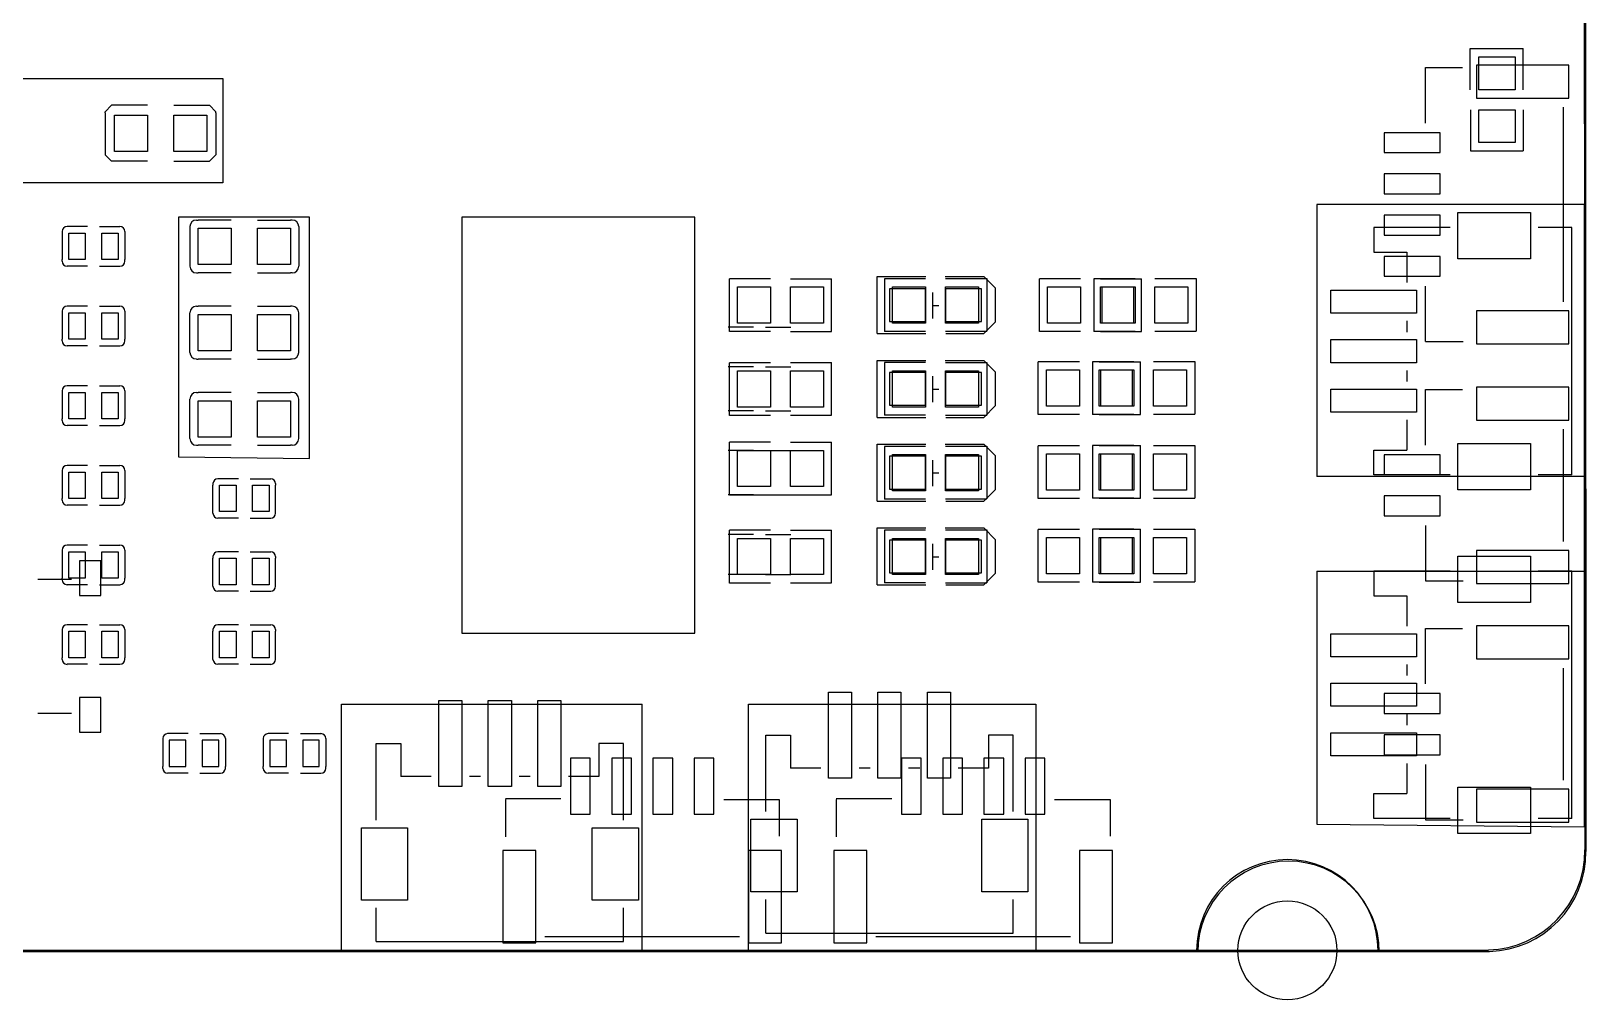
# Model space of a CAD drawing. Extents: x 601 to 4147, y 362 to 2450.
# Drawn here: x 2291 to 4147, y 362 to 1518 of the extents above; entities that cross this region are included whole.
import ezdxf

# ---------------------------------------------------------------- set-up
doc = ezdxf.new("R2010")
doc.units = 0
doc.header["$MEASUREMENT"] = 0
doc.layers.get('0').update_dxf_attribs({"color": 5, "linetype": 'CONTINUOUS'})
doc.layers.add('图层1', color=7, linetype='CONTINUOUS')

msp = doc.modelspace()

# ---------------------------------------------------------------- linework, layer by layer
at = {"color": 0}
for points in [[(4144.5, 2273.6), (4144.5, 2273.6), (4145.5, 541.2)], [(4145.8, 2271.7), (4145.8, 2271.7), (4146.8, 539.3)], [(4030.5, 421.2), (4030.5, 421.2), (720.5, 421.2)], [(4031.8, 419.3), (4031.8, 419.3), (721.8, 419.3)]]:
    msp.add_lwpolyline(points, dxfattribs=at)
for points in [[(4008.8, 1448), (4008.8, 1448), (4008.8, 1497.2)], [(4008.8, 1497.2), (4008.8, 1497.2), (4071.8, 1497.2)], [(4071.8, 1448), (4071.8, 1448), (4071.8, 1497.2)], [(3955.3, 1408.4), (3955.3, 1408.4), (3955.3, 1474.5)], [(3955.3, 1474.5), (3955.3, 1474.5), (3999.4, 1474.5)], [(2379.4, 1420.6), (2379.4, 1421.7), (2387.2, 1429.6)], [(2429.8, 1429.6), (2429.8, 1429.6), (2387.2, 1429.6)], [(2461.3, 1429.6), (2461.3, 1429.6), (2503.8, 1429.6)], [(2511.6, 1420.6), (2511.6, 1421.7), (2503.8, 1429.6)], [(2379.4, 1420.6), (2379.4, 1420.6), (2379.4, 1371.7)], [(2511.6, 1420.6), (2511.6, 1420.6), (2511.6, 1371.7)], [(4009, 1424.3), (4009, 1424.3), (4009, 1375.1)], [(4072, 1424.3), (4072, 1424.3), (4072, 1375.1)], [(4119.5, 1427.3), (4119.5, 1427.3), (4119.5, 1195)], [(4009, 1375.1), (4009, 1375.1), (4072, 1375.1)], [(2379.4, 1371.7), (2379.4, 1370.6), (2387.2, 1362.7)], [(2429.8, 1362.7), (2429.8, 1362.7), (2387.2, 1362.7)], [(2461.3, 1362.7), (2461.3, 1362.7), (2503.8, 1362.7)], [(2511.6, 1371.7), (2511.6, 1370.6), (2503.8, 1362.7)], [(2358.4, 1284.8), (2358.4, 1284.8), (2334, 1284.8)], [(2372.6, 1284.8), (2372.6, 1284.8), (2397, 1284.8)], [(2480.5, 1284.8), (2480.5, 1284.8), (2480.5, 1237.5)], [(2488.4, 1292.6), (2488.4, 1292.6), (2490.4, 1292.6)], [(2529.8, 1292.6), (2529.8, 1292.6), (2490.4, 1292.6)], [(2561.3, 1292.6), (2561.3, 1292.6), (2600.6, 1292.6)], [(2602.6, 1292.6), (2602.6, 1292.6), (2600.6, 1292.6)], [(2610.5, 1284.8), (2610.5, 1284.8), (2610.5, 1237.5)], [(3893.6, 1283.9), (3893.6, 1254.3), (3933, 1254.4)], [(3984.9, 1283.8), (3984.9, 1283.8), (3893.6, 1283.8)], [(4129.9, 1283.8), (4129.9, 1283.8), (4089.8, 1283.8)], [(4129.9, 988.5), (4129.9, 988.5), (4129.9, 1283.8)], [(2328.1, 1278.9), (2328.1, 1278.9), (2328.1, 1276.9)], [(2328.1, 1276.9), (2328.1, 1276.9), (2328.1, 1245.4)], [(2402.9, 1278.9), (2402.9, 1278.9), (2402.9, 1276.9)], [(2402.9, 1276.9), (2402.9, 1276.9), (2402.9, 1245.4)], [(2328.1, 1243.4), (2328.1, 1243.4), (2328.1, 1245.4)], [(2402.9, 1243.4), (2402.9, 1243.4), (2402.9, 1245.4)], [(3933, 1254.4), (3933, 1254.4), (3933, 1218.1)], [(2358.4, 1237.5), (2358.4, 1237.5), (2334, 1237.5)], [(2372.6, 1237.5), (2372.6, 1237.5), (2397, 1237.5)], [(2488.4, 1229.7), (2488.4, 1229.7), (2490.4, 1229.7)], [(2529.8, 1229.7), (2529.8, 1229.7), (2490.4, 1229.7)], [(2561.3, 1229.7), (2561.3, 1229.7), (2600.6, 1229.7)], [(2602.6, 1229.7), (2602.6, 1229.7), (2600.6, 1229.7)], [(3301, 1225.2), (3301, 1225.2), (3359, 1225.2)], [(3301, 1157.2), (3301, 1157.2), (3301, 1225.2)], [(3382, 1225.2), (3382, 1225.2), (3428, 1225.2)], [(3428, 1157.2), (3442, 1171.2), (3442, 1211.2), (3428, 1225.2)], [(3173.7, 1222.4), (3173.7, 1222.4), (3124.5, 1222.4)], [(3124.5, 1159.5), (3124.5, 1159.5), (3124.5, 1222.4)], [(3197.3, 1222.6), (3197.3, 1222.6), (3246.5, 1222.6)], [(3246.5, 1159.7), (3246.5, 1159.7), (3246.5, 1222.6)], [(3309.5, 1222.6), (3309.5, 1222.6), (3309.5, 1159.7)], [(3358.7, 1222.6), (3358.7, 1222.6), (3309.5, 1222.6)], [(3382.3, 1222.8), (3382.3, 1222.8), (3431.6, 1222.8)], [(3431.6, 1222.8), (3431.6, 1222.8), (3431.6, 1159.9)], [(3543.7, 1222.4), (3543.7, 1222.4), (3494.5, 1222.4)], [(3494.5, 1159.5), (3494.5, 1159.5), (3494.5, 1222.4)], [(3559.5, 1222.6), (3559.5, 1222.6), (3559.5, 1159.7)], [(3608.7, 1222.6), (3608.7, 1222.6), (3559.5, 1222.6)], [(3567.3, 1222.6), (3567.3, 1222.6), (3616.5, 1222.6)], [(3616.5, 1159.7), (3616.5, 1159.7), (3616.5, 1222.6)], [(3632.3, 1222.8), (3632.3, 1222.8), (3681.6, 1222.8)], [(3681.6, 1222.8), (3681.6, 1222.8), (3681.6, 1159.9)], [(3954.8, 1213.9), (3954.8, 1213.9), (3954.8, 1147.7)], [(2358.4, 1189.8), (2358.4, 1189.8), (2334, 1189.8)], [(2372.6, 1189.8), (2372.6, 1189.8), (2397, 1189.8)], [(2488.4, 1189.8), (2488.4, 1189.8), (2490.4, 1189.8)], [(2529.8, 1189.8), (2529.8, 1189.8), (2490.4, 1189.8)], [(2561.3, 1189.8), (2561.3, 1189.8), (2600.6, 1189.8)], [(2602.6, 1189.8), (2602.6, 1189.8), (2600.6, 1189.8)], [(3367.5, 1175.2), (3367.5, 1175.2), (3367.5, 1206.2)], [(3367.5, 1190.8), (3367.5, 1190.8), (3374.4, 1190.8)], [(2328.1, 1183.9), (2328.1, 1183.9), (2328.1, 1181.9)], [(2328.1, 1181.9), (2328.1, 1181.9), (2328.1, 1150.4)], [(2402.9, 1183.9), (2402.9, 1183.9), (2402.9, 1181.9)], [(2402.9, 1181.9), (2402.9, 1181.9), (2402.9, 1150.4)], [(2480.5, 1134.7), (2480.5, 1134.7), (2480.5, 1181.9)], [(2610.5, 1134.7), (2610.5, 1134.7), (2610.5, 1181.9)], [(3933, 1172.3), (3933, 1172.3), (3933, 1159)], [(3153.4, 1164.8), (3153.4, 1164.8), (3123.1, 1164.8)], [(3173.7, 1159.5), (3173.7, 1159.5), (3124.5, 1159.5)], [(3167.6, 1164.8), (3167.6, 1164.8), (3197.9, 1164.8)], [(3197.3, 1159.7), (3197.3, 1159.7), (3246.5, 1159.7)], [(3301, 1157.2), (3301, 1157.2), (3359, 1157.2)], [(3358.7, 1159.7), (3358.7, 1159.7), (3309.5, 1159.7)], [(3382.3, 1159.9), (3382.3, 1159.9), (3431.6, 1159.9)], [(3383, 1157.2), (3383, 1157.2), (3428, 1157.2)], [(3543.7, 1159.5), (3543.7, 1159.5), (3494.5, 1159.5)], [(3608.7, 1159.7), (3608.7, 1159.7), (3559.5, 1159.7)], [(3567.3, 1159.7), (3567.3, 1159.7), (3616.5, 1159.7)], [(3632.3, 1159.9), (3632.3, 1159.9), (3681.6, 1159.9)], [(2328.1, 1148.4), (2328.1, 1148.4), (2328.1, 1150.4)], [(2358.4, 1142.5), (2358.4, 1142.5), (2334, 1142.5)], [(2372.6, 1142.5), (2372.6, 1142.5), (2397, 1142.5)], [(2402.9, 1148.4), (2402.9, 1148.4), (2402.9, 1150.4)], [(3955.3, 1147.8), (3955.3, 1147.8), (4000.2, 1147.8)], [(2488.4, 1126.8), (2488.4, 1126.8), (2490.4, 1126.8)], [(2529.8, 1126.8), (2529.8, 1126.8), (2490.4, 1126.8)], [(2561.3, 1126.8), (2561.3, 1126.8), (2600.6, 1126.8)], [(2602.6, 1126.8), (2602.6, 1126.8), (2600.6, 1126.8)], [(3153.4, 1117.5), (3153.4, 1117.5), (3123.1, 1117.5)], [(3173.7, 1122.4), (3173.7, 1122.4), (3124.5, 1122.4)], [(3124.5, 1059.5), (3124.5, 1059.5), (3124.5, 1122.4)], [(3167.6, 1117.5), (3167.6, 1117.5), (3197.9, 1117.5)], [(3197.3, 1122.6), (3197.3, 1122.6), (3246.5, 1122.6)], [(3246.5, 1059.7), (3246.5, 1059.7), (3246.5, 1122.6)], [(3301, 1125.2), (3301, 1125.2), (3359, 1125.2)], [(3301, 1057.2), (3301, 1057.2), (3301, 1125.2)], [(3309.5, 1122.6), (3309.5, 1122.6), (3309.5, 1059.7)], [(3358.7, 1122.6), (3358.7, 1122.6), (3309.5, 1122.6)], [(3382, 1125.2), (3382, 1125.2), (3428, 1125.2)], [(3382.3, 1122.8), (3382.3, 1122.8), (3431.6, 1122.8)], [(3428, 1057.2), (3442, 1071.2), (3442, 1111.2), (3428, 1125.2)], [(3431.6, 1122.8), (3431.6, 1122.8), (3431.6, 1059.9)], [(3542.2, 1123.4), (3542.2, 1123.4), (3492.9, 1123.4)], [(3492.9, 1060.5), (3492.9, 1060.5), (3492.9, 1123.4)], [(3558, 1123.6), (3558, 1123.6), (3558, 1060.7)], [(3607.2, 1123.6), (3607.2, 1123.6), (3558, 1123.6)], [(3565.8, 1123.6), (3565.8, 1123.6), (3615, 1123.6)], [(3615, 1060.7), (3615, 1060.7), (3615, 1123.6)], [(3630.8, 1123.8), (3630.8, 1123.8), (3680, 1123.8)], [(3680, 1123.8), (3680, 1123.8), (3680, 1060.9)], [(3367.5, 1075.2), (3367.5, 1075.2), (3367.5, 1106.2)], [(3933, 1113.3), (3933, 1113.3), (3933, 1100)], [(2328.1, 1088.9), (2328.1, 1088.9), (2328.1, 1086.9)], [(2328.1, 1086.9), (2328.1, 1086.9), (2328.1, 1055.4)], [(2358.4, 1094.8), (2358.4, 1094.8), (2334, 1094.8)], [(2372.6, 1094.8), (2372.6, 1094.8), (2397, 1094.8)], [(2402.9, 1088.9), (2402.9, 1088.9), (2402.9, 1086.9)], [(2402.9, 1086.9), (2402.9, 1086.9), (2402.9, 1055.4)], [(2480.5, 1031.8), (2480.5, 1031.8), (2480.5, 1079)], [(2488.4, 1086.9), (2488.4, 1086.9), (2490.4, 1086.9)], [(2529.8, 1086.9), (2529.8, 1086.9), (2490.4, 1086.9)], [(2561.3, 1086.9), (2561.3, 1086.9), (2600.6, 1086.9)], [(2602.6, 1086.9), (2602.6, 1086.9), (2600.6, 1086.9)], [(2610.5, 1031.8), (2610.5, 1031.8), (2610.5, 1079)], [(3367.5, 1090.8), (3367.5, 1090.8), (3374.4, 1090.8)], [(3955.3, 1024.2), (3955.3, 1024.2), (3955.3, 1090.3)], [(3955.3, 1090.3), (3955.3, 1090.3), (3999.4, 1090.3)], [(3153.4, 1064.8), (3153.4, 1064.8), (3123.1, 1064.8)], [(3173.7, 1059.5), (3173.7, 1059.5), (3124.5, 1059.5)], [(3167.6, 1064.8), (3167.6, 1064.8), (3197.9, 1064.8)], [(3197.3, 1059.7), (3197.3, 1059.7), (3246.5, 1059.7)], [(3358.7, 1059.7), (3358.7, 1059.7), (3309.5, 1059.7)], [(3382.3, 1059.9), (3382.3, 1059.9), (3431.6, 1059.9)], [(3542.2, 1060.5), (3542.2, 1060.5), (3492.9, 1060.5)], [(3607.2, 1060.7), (3607.2, 1060.7), (3558, 1060.7)], [(3565.8, 1060.7), (3565.8, 1060.7), (3615, 1060.7)], [(3630.8, 1060.9), (3630.8, 1060.9), (3680, 1060.9)], [(2328.1, 1053.4), (2328.1, 1053.4), (2328.1, 1055.4)], [(2358.4, 1047.5), (2358.4, 1047.5), (2334, 1047.5)], [(2372.6, 1047.5), (2372.6, 1047.5), (2397, 1047.5)], [(2402.9, 1053.4), (2402.9, 1053.4), (2402.9, 1055.4)], [(3301, 1057.2), (3301, 1057.2), (3359, 1057.2)], [(3383, 1057.2), (3383, 1057.2), (3428, 1057.2)], [(3933, 1054.2), (3933, 1054.2), (3933, 1018.2)], [(4119.5, 1043.1), (4119.5, 1043.1), (4119.5, 909.2)], [(2488.4, 1023.9), (2488.4, 1023.9), (2490.4, 1023.9)], [(2529.8, 1023.9), (2529.8, 1023.9), (2490.4, 1023.9)], [(2561.3, 1023.9), (2561.3, 1023.9), (2600.6, 1023.9)], [(2602.6, 1023.9), (2602.6, 1023.9), (2600.6, 1023.9)], [(3173.7, 1027.4), (3173.7, 1027.4), (3124.5, 1027.4)], [(3124.5, 964.5), (3124.5, 964.5), (3124.5, 1027.4)], [(3197.3, 1027.6), (3197.3, 1027.6), (3246.5, 1027.6)], [(3246.5, 964.7), (3246.5, 964.7), (3246.5, 1027.6)], [(3301, 1025.2), (3301, 1025.2), (3359, 1025.2)], [(3301, 957.2), (3301, 957.2), (3301, 1025.2)], [(3309.5, 1022.6), (3309.5, 1022.6), (3309.5, 959.7)], [(3358.7, 1022.6), (3358.7, 1022.6), (3309.5, 1022.6)], [(3382, 1025.2), (3382, 1025.2), (3428, 1025.2)], [(3382.3, 1022.8), (3382.3, 1022.8), (3431.6, 1022.8)], [(3428, 957.2), (3442, 971.2), (3442, 1011.2), (3428, 1025.2)], [(3431.6, 1022.8), (3431.6, 1022.8), (3431.6, 959.9)], [(3542.2, 1023.4), (3542.2, 1023.4), (3492.9, 1023.4)], [(3492.9, 960.5), (3492.9, 960.5), (3492.9, 1023.4)], [(3558, 1023.6), (3558, 1023.6), (3558, 960.7)], [(3607.2, 1023.6), (3607.2, 1023.6), (3558, 1023.6)], [(3565.8, 1023.6), (3565.8, 1023.6), (3615, 1023.6)], [(3615, 960.7), (3615, 960.7), (3615, 1023.6)], [(3630.8, 1023.8), (3630.8, 1023.8), (3680, 1023.8)], [(3680, 1023.8), (3680, 1023.8), (3680, 960.9)], [(3153.4, 1017.5), (3153.4, 1017.5), (3123.1, 1017.5)], [(3167.6, 1017.5), (3167.6, 1017.5), (3197.9, 1017.5)], [(3367.5, 975.2), (3367.5, 975.2), (3367.5, 1006.2)], [(3893.7, 988.6), (3893.7, 1018.2), (3933, 1018.2)], [(2328.1, 993.9), (2328.1, 993.9), (2328.1, 991.9)], [(2328.1, 991.9), (2328.1, 991.9), (2328.1, 960.4)], [(2358.4, 999.8), (2358.4, 999.8), (2334, 999.8)], [(2372.6, 999.8), (2372.6, 999.8), (2397, 999.8)], [(2402.9, 993.9), (2402.9, 993.9), (2402.9, 991.9)], [(2402.9, 991.9), (2402.9, 991.9), (2402.9, 960.4)], [(2538.4, 984), (2538.4, 984), (2514, 984)], [(2552.6, 984), (2552.6, 984), (2577, 984)], [(3367.5, 990.8), (3367.5, 990.8), (3374.4, 990.8)], [(3984.9, 988.5), (3984.9, 988.5), (3893.7, 988.5)], [(4129.9, 988.5), (4129.9, 988.5), (4089.8, 988.5)], [(2508.1, 978.1), (2508.1, 978.1), (2508.1, 976.1)], [(2508.1, 944.7), (2508.1, 944.7), (2508.1, 976.1)], [(2582.9, 978.1), (2582.9, 978.1), (2582.9, 976.1)], [(2582.9, 944.7), (2582.9, 944.7), (2582.9, 976.1)], [(2328.1, 958.4), (2328.1, 958.4), (2328.1, 960.4)], [(2358.4, 952.5), (2358.4, 952.5), (2334, 952.5)], [(2372.6, 952.5), (2372.6, 952.5), (2397, 952.5)], [(2402.9, 958.4), (2402.9, 958.4), (2402.9, 960.4)], [(3153.4, 964.8), (3153.4, 964.8), (3123.1, 964.8)], [(3173.7, 964.5), (3173.7, 964.5), (3124.5, 964.5)], [(3167.6, 964.8), (3167.6, 964.8), (3197.9, 964.8)], [(3197.3, 964.7), (3197.3, 964.7), (3246.5, 964.7)], [(3301, 957.2), (3301, 957.2), (3359, 957.2)], [(3358.7, 959.7), (3358.7, 959.7), (3309.5, 959.7)], [(3382.3, 959.9), (3382.3, 959.9), (3431.6, 959.9)], [(3383, 957.2), (3383, 957.2), (3428, 957.2)], [(3542.2, 960.5), (3542.2, 960.5), (3492.9, 960.5)], [(3607.2, 960.7), (3607.2, 960.7), (3558, 960.7)], [(3565.8, 960.7), (3565.8, 960.7), (3615, 960.7)], [(3630.8, 960.9), (3630.8, 960.9), (3680, 960.9)], [(2508.1, 942.7), (2508.1, 942.7), (2508.1, 944.7)], [(2538.4, 936.8), (2538.4, 936.8), (2514, 936.8)], [(2552.6, 936.8), (2552.6, 936.8), (2577, 936.8)], [(2582.9, 942.7), (2582.9, 942.7), (2582.9, 944.7)], [(3955.3, 928.1), (3955.3, 928.1), (3955.3, 862)], [(3153.4, 917.5), (3153.4, 917.5), (3123.1, 917.5)], [(3173.7, 922.4), (3173.7, 922.4), (3124.5, 922.4)], [(3124.5, 859.5), (3124.5, 859.5), (3124.5, 922.4)], [(3167.6, 917.5), (3167.6, 917.5), (3197.9, 917.5)], [(3197.3, 922.6), (3197.3, 922.6), (3246.5, 922.6)], [(3246.5, 859.7), (3246.5, 859.7), (3246.5, 922.6)], [(3301, 925.2), (3301, 925.2), (3359, 925.2)], [(3301, 857.2), (3301, 857.2), (3301, 925.2)], [(3309.5, 922.6), (3309.5, 922.6), (3309.5, 859.7)], [(3358.7, 922.6), (3358.7, 922.6), (3309.5, 922.6)], [(3382, 925.2), (3382, 925.2), (3428, 925.2)], [(3382.3, 922.8), (3382.3, 922.8), (3431.6, 922.8)], [(3428, 857.2), (3442, 871.2), (3442, 911.2), (3428, 925.2)], [(3431.6, 922.8), (3431.6, 922.8), (3431.6, 859.9)], [(3542.2, 923.4), (3542.2, 923.4), (3492.9, 923.4)], [(3492.9, 860.5), (3492.9, 860.5), (3492.9, 923.4)], [(3558, 923.6), (3558, 923.6), (3558, 860.7)], [(3607.2, 923.6), (3607.2, 923.6), (3558, 923.6)], [(3565.8, 923.6), (3565.8, 923.6), (3615, 923.6)], [(3615, 860.7), (3615, 860.7), (3615, 923.6)], [(3630.8, 923.8), (3630.8, 923.8), (3680, 923.8)], [(3680, 923.8), (3680, 923.8), (3680, 860.9)], [(2328.1, 898.9), (2328.1, 898.9), (2328.1, 896.9)], [(2328.1, 896.9), (2328.1, 896.9), (2328.1, 865.4)], [(2358.4, 904.8), (2358.4, 904.8), (2334, 904.8)], [(2372.6, 904.8), (2372.6, 904.8), (2397, 904.8)], [(2402.9, 898.9), (2402.9, 898.9), (2402.9, 896.9)], [(2402.9, 896.9), (2402.9, 896.9), (2402.9, 865.4)], [(2508.1, 891), (2508.1, 891), (2508.1, 889)], [(2538.4, 896.9), (2538.4, 896.9), (2514, 896.9)], [(2552.6, 896.9), (2552.6, 896.9), (2577, 896.9)], [(2582.9, 891), (2582.9, 891), (2582.9, 889)], [(3367.5, 875.2), (3367.5, 875.2), (3367.5, 906.2)], [(3367.5, 890.8), (3367.5, 890.8), (3374.4, 890.8)], [(2508.1, 857.5), (2508.1, 857.5), (2508.1, 889)], [(2582.9, 857.5), (2582.9, 857.5), (2582.9, 889)], [(3893.6, 873.9), (3893.6, 844.3), (3933, 844.4)], [(3984.9, 873.8), (3984.9, 873.8), (3893.6, 873.8)], [(4129.9, 873.8), (4129.9, 873.8), (4089.8, 873.8)], [(4129.9, 578.5), (4129.9, 578.5), (4129.9, 873.8)], [(2339.2, 863.8), (2339.2, 863.8), (2299.2, 863.8)], [(2328.1, 863.4), (2328.1, 863.4), (2328.1, 865.4)], [(2358.4, 857.5), (2358.4, 857.5), (2334, 857.5)], [(2372.6, 857.5), (2372.6, 857.5), (2397, 857.5)], [(2402.9, 863.4), (2402.9, 863.4), (2402.9, 865.4)], [(2508.1, 855.6), (2508.1, 855.6), (2508.1, 857.5)], [(2582.9, 855.6), (2582.9, 855.6), (2582.9, 857.5)], [(3153.4, 869.8), (3153.4, 869.8), (3123.1, 869.8)], [(3173.7, 859.5), (3173.7, 859.5), (3124.5, 859.5)], [(3167.6, 869.8), (3167.6, 869.8), (3197.9, 869.8)], [(3197.3, 859.7), (3197.3, 859.7), (3246.5, 859.7)], [(3301, 857.2), (3301, 857.2), (3359, 857.2)], [(3358.7, 859.7), (3358.7, 859.7), (3309.5, 859.7)], [(3382.3, 859.9), (3382.3, 859.9), (3431.6, 859.9)], [(3383, 857.2), (3383, 857.2), (3428, 857.2)], [(3542.2, 860.5), (3542.2, 860.5), (3492.9, 860.5)], [(3607.2, 860.7), (3607.2, 860.7), (3558, 860.7)], [(3565.8, 860.7), (3565.8, 860.7), (3615, 860.7)], [(3630.8, 860.9), (3630.8, 860.9), (3680, 860.9)], [(3955.3, 862), (3955.3, 862), (4000.2, 862)], [(2538.4, 849.7), (2538.4, 849.7), (2514, 849.7)], [(2552.6, 849.7), (2552.6, 849.7), (2577, 849.7)], [(3933, 844.4), (3933, 844.4), (3933, 808.1)], [(2328.1, 803.9), (2328.1, 803.9), (2328.1, 801.9)], [(2328.1, 801.9), (2328.1, 801.9), (2328.1, 770.4)], [(2358.4, 809.8), (2358.4, 809.8), (2334, 809.8)], [(2372.6, 809.8), (2372.6, 809.8), (2397, 809.8)], [(2402.9, 803.9), (2402.9, 803.9), (2402.9, 801.9)], [(2402.9, 801.9), (2402.9, 801.9), (2402.9, 770.4)], [(2508.1, 803.9), (2508.1, 803.9), (2508.1, 801.9)], [(2508.1, 770.4), (2508.1, 770.4), (2508.1, 801.9)], [(2538.4, 809.8), (2538.4, 809.8), (2514, 809.8)], [(2552.6, 809.8), (2552.6, 809.8), (2577, 809.8)], [(2582.9, 803.9), (2582.9, 803.9), (2582.9, 801.9)], [(2582.9, 770.4), (2582.9, 770.4), (2582.9, 801.9)], [(3955.3, 739.2), (3955.3, 739.2), (3955.3, 805.3)], [(3955.3, 805.3), (3955.3, 805.3), (3999.4, 805.3)], [(2328.1, 768.4), (2328.1, 768.4), (2328.1, 770.4)], [(2358.4, 762.5), (2358.4, 762.5), (2334, 762.5)], [(2372.6, 762.5), (2372.6, 762.5), (2397, 762.5)], [(2402.9, 768.4), (2402.9, 768.4), (2402.9, 770.4)], [(2508.1, 768.4), (2508.1, 768.4), (2508.1, 770.4)], [(2538.4, 762.5), (2538.4, 762.5), (2514, 762.5)], [(2552.6, 762.5), (2552.6, 762.5), (2577, 762.5)], [(2582.9, 768.4), (2582.9, 768.4), (2582.9, 770.4)], [(3933, 762.3), (3933, 762.3), (3933, 749)], [(4119.5, 758.1), (4119.5, 758.1), (4119.5, 624.2)], [(2339.2, 703.8), (2339.2, 703.8), (2299.2, 703.8)], [(3933, 703.3), (3933, 703.3), (3933, 690)], [(2448.1, 673.9), (2448.1, 673.9), (2448.1, 671.9)], [(2448.1, 671.9), (2448.1, 671.9), (2448.1, 640.4)], [(2478.4, 679.8), (2478.4, 679.8), (2454, 679.8)], [(2492.6, 679.8), (2492.6, 679.8), (2517, 679.8)], [(2522.9, 673.9), (2522.9, 673.9), (2522.9, 671.9)], [(2522.9, 671.9), (2522.9, 671.9), (2522.9, 640.4)], [(2568.1, 673.9), (2568.1, 673.9), (2568.1, 671.9)], [(2568.1, 671.9), (2568.1, 671.9), (2568.1, 640.4)], [(2598.4, 679.8), (2598.4, 679.8), (2574, 679.8)], [(2612.6, 679.8), (2612.6, 679.8), (2637, 679.8)], [(2642.9, 673.9), (2642.9, 673.9), (2642.9, 671.9)], [(2642.9, 671.9), (2642.9, 671.9), (2642.9, 640.4)], [(3167.9, 586.7), (3167.9, 586.7), (3167.9, 678)], [(3168, 678), (3197.5, 678), (3197.5, 638.6)], [(3463.3, 678), (3433.7, 678), (3433.8, 638.6)], [(3463.1, 586.7), (3463.1, 586.7), (3463.1, 678)], [(2702.9, 576.7), (2702.9, 576.7), (2702.9, 668)], [(2703, 668), (2732.5, 668), (2732.5, 628.6)], [(2998.3, 668), (2968.7, 668), (2968.8, 628.6)], [(2998.1, 576.7), (2998.1, 576.7), (2998.1, 668)], [(2448.1, 638.4), (2448.1, 638.4), (2448.1, 640.4)], [(2478.4, 632.5), (2478.4, 632.5), (2454, 632.5)], [(2492.6, 632.5), (2492.6, 632.5), (2517, 632.5)], [(2522.9, 638.4), (2522.9, 638.4), (2522.9, 640.4)], [(2568.1, 638.4), (2568.1, 638.4), (2568.1, 640.4)], [(2598.4, 632.5), (2598.4, 632.5), (2574, 632.5)], [(2612.6, 632.5), (2612.6, 632.5), (2637, 632.5)], [(2642.9, 638.4), (2642.9, 638.4), (2642.9, 640.4)], [(3233.6, 638.6), (3233.6, 638.6), (3197.5, 638.6)], [(3292.6, 638.6), (3292.6, 638.6), (3279.3, 638.6)], [(3351.7, 638.6), (3351.7, 638.6), (3338.4, 638.6)], [(3433.8, 638.6), (3433.8, 638.6), (3397.4, 638.6)], [(3933, 644.2), (3933, 644.2), (3933, 608.2)], [(3955.3, 643.1), (3955.3, 643.1), (3955.3, 577)], [(2768.6, 628.6), (2768.6, 628.6), (2732.5, 628.6)], [(2827.6, 628.6), (2827.6, 628.6), (2814.3, 628.6)], [(2886.7, 628.6), (2886.7, 628.6), (2873.4, 628.6)], [(2968.8, 628.6), (2968.8, 628.6), (2932.4, 628.6)], [(2923.3, 601.9), (2923.3, 601.9), (2857.1, 601.9)], [(2857.1, 601.3), (2857.1, 601.3), (2857.1, 556.5)], [(3117.7, 601.3), (3117.7, 601.3), (3183.9, 601.3)], [(3183.9, 601.3), (3183.9, 601.3), (3183.9, 557.3)], [(3318.3, 601.9), (3318.3, 601.9), (3252.1, 601.9)], [(3252.1, 601.3), (3252.1, 601.3), (3252.1, 556.5)], [(3512.7, 601.3), (3512.7, 601.3), (3578.9, 601.3)], [(3578.9, 601.3), (3578.9, 601.3), (3578.9, 557.3)], [(3893.7, 578.6), (3893.7, 608.2), (3933, 608.2)], [(3984.9, 578.5), (3984.9, 578.5), (3893.7, 578.5)], [(3955.3, 577), (3955.3, 577), (4000.2, 577)], [(4129.9, 578.5), (4129.9, 578.5), (4089.8, 578.5)], [(2702.9, 431.8), (2702.9, 431.8), (2702.9, 471.9)], [(2998.1, 431.8), (2998.1, 431.8), (2998.1, 471.9)], [(3167.9, 441.8), (3167.9, 441.8), (3167.9, 481.9)], [(3463.1, 441.8), (3463.1, 441.8), (3463.1, 481.9)], [(2702.9, 431.8), (2702.9, 431.8), (2998.1, 431.8)], [(3136.6, 437.2), (3136.6, 437.2), (2904.4, 437.2)], [(3167.9, 441.8), (3167.9, 441.8), (3463.1, 441.8)], [(3531.6, 437.2), (3531.6, 437.2), (3299.4, 437.2)]]:
    msp.add_lwpolyline(points)
for points in [[(4018.9, 1448), (4018.9, 1487.3), (4062.2, 1487.3), (4062.2, 1448)], [(4016.3, 1477.5), (4016.3, 1438.1), (4126.6, 1438.1), (4126.6, 1477.5)], [(2390.4, 1417.8), (2429.8, 1417.8), (2429.8, 1374.5), (2390.4, 1374.5)], [(2461.3, 1417.8), (2500.6, 1417.8), (2500.6, 1374.5), (2461.3, 1374.5)], [(4018.9, 1385), (4018.9, 1424.3), (4062.2, 1424.3), (4062.2, 1385)], [(3906.1, 1396.8), (3906.1, 1373.2), (3973, 1373.2), (3973, 1396.8)], [(3906.1, 1347.6), (3906.1, 1323.9), (3973, 1323.9), (3973, 1347.6)], [(4080.7, 1301.5), (4080.7, 1246.4), (3994, 1246.4), (3994, 1301.5)], [(2490.4, 1282.8), (2529.8, 1282.8), (2529.8, 1239.5), (2490.4, 1239.5)], [(2561.3, 1282.8), (2600.6, 1282.8), (2600.6, 1239.5), (2561.3, 1239.5)], [(3906.1, 1298.4), (3906.1, 1274.7), (3973, 1274.7), (3973, 1298.4)], [(2336, 1276.9), (2355.7, 1276.9), (2355.7, 1245.4), (2336, 1245.4)], [(2375.4, 1276.9), (2395, 1276.9), (2395, 1245.4), (2375.4, 1245.4)], [(3906.1, 1249.1), (3906.1, 1225.5), (3973, 1225.5), (3973, 1249.1)], [(3173.7, 1169.5), (3134.3, 1169.5), (3134.3, 1212.8), (3173.7, 1212.8)], [(3236.7, 1169.5), (3197.3, 1169.5), (3197.3, 1212.8), (3236.7, 1212.8)], [(3358.5, 1171.7), (3358.5, 1210.7), (3315.5, 1210.7), (3315.5, 1171.7)], [(3319.3, 1212.8), (3358.7, 1212.8), (3358.7, 1169.5), (3319.3, 1169.5)], [(3382.3, 1212.8), (3421.7, 1212.8), (3421.7, 1169.5), (3382.3, 1169.5)], [(3425.5, 1171.7), (3425.5, 1210.7), (3382.5, 1210.7), (3382.5, 1171.7)], [(3543.7, 1169.5), (3504.3, 1169.5), (3504.3, 1212.8), (3543.7, 1212.8)], [(3606.7, 1169.5), (3567.3, 1169.5), (3567.3, 1212.8), (3606.7, 1212.8)], [(3569.3, 1212.8), (3608.7, 1212.8), (3608.7, 1169.5), (3569.3, 1169.5)], [(3632.3, 1212.8), (3671.7, 1212.8), (3671.7, 1169.5), (3632.3, 1169.5)], [(3842.5, 1181.4), (3842.5, 1209), (3944.8, 1209), (3944.8, 1181.4)], [(2336, 1181.9), (2355.7, 1181.9), (2355.7, 1150.4), (2336, 1150.4)], [(2375.4, 1181.9), (2395, 1181.9), (2395, 1150.4), (2375.4, 1150.4)], [(2529.8, 1136.6), (2490.4, 1136.6), (2490.4, 1179.9), (2529.8, 1179.9)], [(2600.6, 1136.6), (2561.3, 1136.6), (2561.3, 1179.9), (2600.6, 1179.9)], [(4016.3, 1184.2), (4016.3, 1144.8), (4126.6, 1144.8), (4126.6, 1184.2)], [(3842.5, 1122.4), (3842.5, 1149.9), (3944.8, 1149.9), (3944.8, 1122.4)], [(3542.2, 1070.5), (3502.8, 1070.5), (3502.8, 1113.8), (3542.2, 1113.8)], [(3605.2, 1070.5), (3565.8, 1070.5), (3565.8, 1113.8), (3605.2, 1113.8)], [(3567.8, 1113.8), (3607.2, 1113.8), (3607.2, 1070.5), (3567.8, 1070.5)], [(3630.8, 1113.8), (3670.2, 1113.8), (3670.2, 1070.5), (3630.8, 1070.5)], [(3173.7, 1069.5), (3134.3, 1069.5), (3134.3, 1112.8), (3173.7, 1112.8)], [(3236.7, 1069.5), (3197.3, 1069.5), (3197.3, 1112.8), (3236.7, 1112.8)], [(3358.5, 1071.7), (3358.5, 1110.7), (3315.5, 1110.7), (3315.5, 1071.7)], [(3319.3, 1112.8), (3358.7, 1112.8), (3358.7, 1069.5), (3319.3, 1069.5)], [(3382.3, 1112.8), (3421.7, 1112.8), (3421.7, 1069.5), (3382.3, 1069.5)], [(3425.5, 1071.7), (3425.5, 1110.7), (3382.5, 1110.7), (3382.5, 1071.7)], [(2336, 1086.9), (2355.7, 1086.9), (2355.7, 1055.4), (2336, 1055.4)], [(2375.4, 1086.9), (2395, 1086.9), (2395, 1055.4), (2375.4, 1055.4)], [(2529.8, 1033.7), (2490.4, 1033.7), (2490.4, 1077.1), (2529.8, 1077.1)], [(2600.6, 1033.7), (2561.3, 1033.7), (2561.3, 1077.1), (2600.6, 1077.1)], [(3842.5, 1063.3), (3842.5, 1090.9), (3944.8, 1090.9), (3944.8, 1063.3)], [(4016.3, 1093.3), (4016.3, 1053.9), (4126.6, 1053.9), (4126.6, 1093.3)], [(4080.7, 1025.9), (4080.7, 970.8), (3994, 970.8), (3994, 1025.9)], [(3173.7, 974.5), (3134.3, 974.5), (3134.3, 1017.8), (3173.7, 1017.8)], [(3236.7, 974.5), (3197.3, 974.5), (3197.3, 1017.8), (3236.7, 1017.8)], [(3358.5, 971.7), (3358.5, 1010.7), (3315.5, 1010.7), (3315.5, 971.7)], [(3319.3, 1012.8), (3358.7, 1012.8), (3358.7, 969.5), (3319.3, 969.5)], [(3382.3, 1012.8), (3421.7, 1012.8), (3421.7, 969.5), (3382.3, 969.5)], [(3425.5, 971.7), (3425.5, 1010.7), (3382.5, 1010.7), (3382.5, 971.7)], [(3542.2, 970.5), (3502.8, 970.5), (3502.8, 1013.8), (3542.2, 1013.8)], [(3605.2, 970.5), (3565.8, 970.5), (3565.8, 1013.8), (3605.2, 1013.8)], [(3567.8, 1013.8), (3607.2, 1013.8), (3607.2, 970.5), (3567.8, 970.5)], [(3630.8, 1013.8), (3670.2, 1013.8), (3670.2, 970.5), (3630.8, 970.5)], [(3906.1, 1012.6), (3906.1, 988.9), (3973, 988.9), (3973, 1012.6)], [(2336, 991.9), (2355.7, 991.9), (2355.7, 960.4), (2336, 960.4)], [(2375.4, 991.9), (2395, 991.9), (2395, 960.4), (2375.4, 960.4)], [(2535.7, 944.7), (2516, 944.7), (2516, 976.1), (2535.7, 976.1)], [(2575, 944.7), (2555.3, 944.7), (2555.3, 976.1), (2575, 976.1)], [(3906.1, 963.4), (3906.1, 939.7), (3973, 939.7), (3973, 963.4)], [(3173.7, 869.5), (3134.3, 869.5), (3134.3, 912.8), (3173.7, 912.8)], [(3236.7, 869.5), (3197.3, 869.5), (3197.3, 912.8), (3236.7, 912.8)], [(3358.5, 871.7), (3358.5, 910.7), (3315.5, 910.7), (3315.5, 871.7)], [(3319.3, 912.8), (3358.7, 912.8), (3358.7, 869.5), (3319.3, 869.5)], [(3382.3, 912.8), (3421.7, 912.8), (3421.7, 869.5), (3382.3, 869.5)], [(3425.5, 871.7), (3425.5, 910.7), (3382.5, 910.7), (3382.5, 871.7)], [(3542.2, 870.5), (3502.8, 870.5), (3502.8, 913.8), (3542.2, 913.8)], [(3605.2, 870.5), (3565.8, 870.5), (3565.8, 913.8), (3605.2, 913.8)], [(3567.8, 913.8), (3607.2, 913.8), (3607.2, 870.5), (3567.8, 870.5)], [(3630.8, 913.8), (3670.2, 913.8), (3670.2, 870.5), (3630.8, 870.5)], [(2336, 896.9), (2355.7, 896.9), (2355.7, 865.4), (2336, 865.4)], [(2375.4, 896.9), (2395, 896.9), (2395, 865.4), (2375.4, 865.4)], [(4080.7, 891.5), (4080.7, 836.4), (3994, 836.4), (3994, 891.5)], [(4016.3, 898.4), (4016.3, 859), (4126.6, 859), (4126.6, 898.4)], [(2348.7, 844.8), (2374.3, 844.8), (2374.3, 886.1), (2348.7, 886.1)], [(2535.7, 857.5), (2516, 857.5), (2516, 889), (2535.7, 889)], [(2575, 857.5), (2555.3, 857.5), (2555.3, 889), (2575, 889)], [(2336, 801.9), (2355.7, 801.9), (2355.7, 770.4), (2336, 770.4)], [(2375.4, 801.9), (2395, 801.9), (2395, 770.4), (2375.4, 770.4)], [(2535.7, 770.4), (2516, 770.4), (2516, 801.9), (2535.7, 801.9)], [(2575, 770.4), (2555.3, 770.4), (2555.3, 801.9), (2575, 801.9)], [(3842.5, 771.4), (3842.5, 799), (3944.8, 799), (3944.8, 771.4)], [(4016.3, 808.3), (4016.3, 768.9), (4126.6, 768.9), (4126.6, 808.3)], [(3242.7, 729.2), (3270.2, 729.2), (3270.2, 626.8), (3242.7, 626.8)], [(3301.7, 729.2), (3329.3, 729.2), (3329.3, 626.8), (3301.7, 626.8)], [(3360.8, 729.2), (3388.3, 729.2), (3388.3, 626.8), (3360.8, 626.8)], [(3842.5, 712.4), (3842.5, 739.9), (3944.8, 739.9), (3944.8, 712.4)], [(3906.1, 727.6), (3906.1, 703.9), (3973, 703.9), (3973, 727.6)], [(2348.7, 681.4), (2374.3, 681.4), (2374.3, 722.8), (2348.7, 722.8)], [(2777.7, 719.2), (2805.2, 719.2), (2805.2, 616.8), (2777.7, 616.8)], [(2836.7, 719.2), (2864.3, 719.2), (2864.3, 616.8), (2836.7, 616.8)], [(2895.8, 719.2), (2923.3, 719.2), (2923.3, 616.8), (2895.8, 616.8)], [(2475.7, 671.9), (2456, 671.9), (2456, 640.4), (2475.7, 640.4)], [(2515, 671.9), (2495.4, 671.9), (2495.4, 640.4), (2515, 640.4)], [(2595.7, 671.9), (2576, 671.9), (2576, 640.4), (2595.7, 640.4)], [(2635, 671.9), (2615.4, 671.9), (2615.4, 640.4), (2635, 640.4)], [(3842.5, 653.3), (3842.5, 680.9), (3944.8, 680.9), (3944.8, 653.3)], [(3906.1, 678.4), (3906.1, 654.7), (3973, 654.7), (3973, 678.4)], [(2958.5, 650.6), (2934.9, 650.6), (2934.9, 583.6), (2958.5, 583.6)], [(3007.7, 650.6), (2984.1, 650.6), (2984.1, 583.6), (3007.7, 583.6)], [(3056.9, 650.6), (3033.3, 650.6), (3033.3, 583.6), (3056.9, 583.6)], [(3106.1, 650.6), (3082.5, 650.6), (3082.5, 583.6), (3106.1, 583.6)], [(3353.5, 650.6), (3329.9, 650.6), (3329.9, 583.6), (3353.5, 583.6)], [(3402.7, 650.6), (3379.1, 650.6), (3379.1, 583.6), (3402.7, 583.6)], [(3451.9, 650.6), (3428.3, 650.6), (3428.3, 583.6), (3451.9, 583.6)], [(3501.1, 650.6), (3477.5, 650.6), (3477.5, 583.6), (3501.1, 583.6)], [(4080.7, 615.9), (4080.7, 560.8), (3994, 560.8), (3994, 615.9)], [(4016.3, 613.4), (4016.3, 574), (4126.6, 574), (4126.6, 613.4)], [(3205.3, 491), (3150.2, 491), (3150.2, 577.6), (3205.3, 577.6)], [(3480.9, 491), (3425.7, 491), (3425.7, 577.6), (3480.9, 577.6)], [(2740.3, 481), (2685.2, 481), (2685.2, 567.6), (2740.3, 567.6)], [(3015.9, 481), (2960.7, 481), (2960.7, 567.6), (3015.9, 567.6)], [(2893.5, 540.3), (2854.2, 540.3), (2854.2, 430.1), (2893.5, 430.1)], [(3186.8, 540.3), (3147.5, 540.3), (3147.5, 430.1), (3186.8, 430.1)], [(3288.5, 540.3), (3249.2, 540.3), (3249.2, 430.1), (3288.5, 430.1)], [(3581.8, 540.3), (3542.5, 540.3), (3542.5, 430.1), (3581.8, 430.1)]]:
    msp.add_lwpolyline(points, close=True)
msp.add_circle((3790.5, 421.2), 59.1)
for centre, radius, start, end in [((2334, 1278.9), 5.91, 90, 180), ((2397, 1278.9), 5.9, 360, 90), ((2488.4, 1284.8), 7.87, 90, 180), ((2602.6, 1284.8), 7.87, 0, 90), ((2334, 1243.4), 5.91, 180, 270), ((2397, 1243.4), 5.9, 270, 0), ((2488.4, 1237.5), 7.88, 180, 270), ((2602.6, 1237.5), 7.88, 270, 0), ((2334, 1183.9), 5.91, 90, 180), ((2397, 1183.9), 5.9, 360, 90), ((2488.4, 1181.9), 7.88, 90, 180), ((2602.6, 1181.9), 7.88, 0, 90), ((2334, 1148.4), 5.91, 180, 270), ((2397, 1148.4), 5.9, 270, 0), ((2488.4, 1134.7), 7.87, 180, 270), ((2602.6, 1134.7), 7.87, 270, 0), ((2334, 1088.9), 5.91, 90, 180), ((2397, 1088.9), 5.9, 360, 90), ((2488.4, 1079), 7.88, 90, 180), ((2602.6, 1079), 7.88, 0, 90), ((2334, 1053.4), 5.91, 180, 270), ((2397, 1053.4), 5.9, 270, 0), ((2488.4, 1031.8), 7.87, 180, 270), ((2602.6, 1031.8), 7.87, 270, 0), ((2334, 993.9), 5.91, 90, 180), ((2397, 993.9), 5.9, 0, 90), ((2514, 978.1), 5.9, 90, 180), ((2577, 978.1), 5.91, 360, 90), ((2334, 958.4), 5.91, 180, 270), ((2397, 958.4), 5.9, 270, 360), ((2514, 942.7), 5.9, 180, 270), ((2577, 942.7), 5.91, 270, 360), ((2334, 898.9), 5.91, 90, 180), ((2397, 898.9), 5.9, 360, 90), ((2514, 891), 5.9, 90, 180), ((2577, 891), 5.91, 360, 90), ((2334, 863.4), 5.91, 180, 270), ((2397, 863.4), 5.9, 270, 0), ((2514, 855.6), 5.9, 180, 270), ((2577, 855.6), 5.91, 270, 0), ((2334, 803.9), 5.91, 90, 180), ((2397, 803.9), 5.9, 360, 90), ((2514, 803.9), 5.9, 90, 180), ((2577, 803.9), 5.91, 360, 90), ((2334, 768.4), 5.91, 180, 270), ((2397, 768.4), 5.9, 270, 0), ((2514, 768.4), 5.9, 180, 270), ((2577, 768.4), 5.91, 270, 360), ((2454, 673.9), 5.9, 90, 180), ((2517, 673.9), 5.91, 0, 90), ((2574, 673.9), 5.9, 90, 180), ((2637, 673.9), 5.91, 0, 90), ((2454, 638.4), 5.9, 180, 270), ((2517, 638.4), 5.91, 270, 0), ((2574, 638.4), 5.9, 180, 270), ((2637, 638.4), 5.91, 270, 0)]:
    msp.add_arc(centre, radius, start, end)
for centre, radius, start, end in [((4027.4, 539.9), 118.1, 271.4845, 0.5844), ((4028.7, 538), 118.1, 271.4845, 0.5844), ((3790.5, 421.2), 108.3, 0, 180), ((3791.8, 419.3), 108.3, 0, 180)]:
    msp.add_arc(centre, radius, start, end, dxfattribs=at)
at = {"layer": '图层1', "color": 7}
for p, q in [((2196.8, 1461.7), (2519.7, 1461.7)), ((2519.7, 1461.7), (2519.7, 1336.9)), ((2519.7, 1336.9), (1526.9, 1336.9)), ((4145, 986.8), (3825.8, 986.8)), ((4145, 873.8), (4145, 986.8)), ((3825.8, 873.8), (4145, 873.8)), ((3020.5, 421.2), (3020.5, 715)), ((3147.5, 419.3), (3147.5, 715))]:
    msp.add_line(p, q, dxfattribs=at)
for points in [[(3825.8, 873.8), (3825.8, 571.6), (4145, 568.7), (4145, 1311.2), (3825.8, 1311.2), (3825.8, 986.8)], [(3147.5, 715), (3490.3, 715), (3490.3, 421.2), (2661.5, 421.2), (2661.5, 715), (3020.5, 715)]]:
    msp.add_lwpolyline(points, dxfattribs=at)
for points in [[(2623.5, 1296.2), (2466.8, 1296.2), (2466.8, 1010.2), (2623.5, 1008.3)], [(2805.2, 799.8), (3083.4, 799.8), (3083.4, 1296.2), (2805.2, 1296.2)]]:
    msp.add_lwpolyline(points, close=True, dxfattribs=at)

doc.saveas('drawing.dxf')
